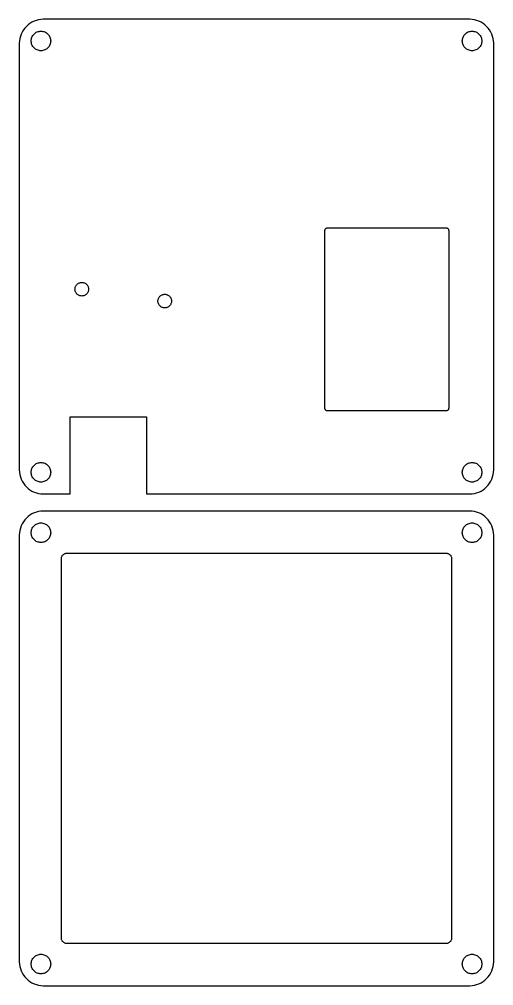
# Model space of a CAD drawing. Header units: metres. Extents: x 0 to 412, y -313 to 17.
# Drawn here: x 83 to 163.1, y -146.6 to 16.6 of the extents above; entities that cross this region are included whole.
import ezdxf

# ---------------------------------------------------------------- set-up
doc = ezdxf.new("R2010")
doc.units = ezdxf.units.M

msp = doc.modelspace()

# ---------------------------------------------------------------- linework, layer by layer
for p, q in [((85.8243, 16.3757), (85.4501, 16.2418)), ((86.2099, 16.4722), (85.8243, 16.3757)), ((86.603, 16.5306), (86.2099, 16.4722)), ((86.9988, 16.55), (86.603, 16.5306)), ((159.001, 16.55), (86.9988, 16.55)), ((159.397, 16.5306), (159.001, 16.55)), ((159.79, 16.4722), (159.397, 16.5306)), ((160.176, 16.3757), (159.79, 16.4722)), ((160.55, 16.2418), (160.176, 16.3757)), ((83.6325, 14.7501), (83.4282, 14.4092)), ((83.8693, 15.0693), (83.6325, 14.7501)), ((84.1362, 15.3638), (83.8693, 15.0693)), ((84.4307, 15.6307), (84.1362, 15.3638)), ((84.7499, 15.8675), (84.4307, 15.6307)), ((85.0908, 16.0718), (84.7499, 15.8675)), ((85.4501, 16.2418), (85.0908, 16.0718)), ((160.909, 16.0718), (160.55, 16.2418)), ((161.25, 15.8675), (160.909, 16.0718)), ((161.569, 15.6307), (161.25, 15.8675)), ((161.864, 15.3638), (161.569, 15.6307)), ((162.131, 15.0693), (161.864, 15.3638)), ((162.368, 14.7501), (162.131, 15.0693)), ((162.572, 14.4092), (162.368, 14.7501)), ((83.0278, 13.2901), (82.9694, 12.897)), ((83.1243, 13.6757), (83.0278, 13.2901)), ((83.2582, 14.0499), (83.1243, 13.6757)), ((83.4282, 14.4092), (83.2582, 14.0499)), ((84.9501, 12.9), (84.958, 13.0618)), ((84.958, 13.0618), (84.9818, 13.2218)), ((84.9818, 13.2218), (85.0211, 13.379)), ((85.0211, 13.379), (85.0757, 13.5314)), ((85.0757, 13.5314), (85.1448, 13.6777)), ((85.1448, 13.6777), (85.2282, 13.8167)), ((85.2282, 13.8167), (85.3246, 13.9467)), ((85.3246, 13.9467), (85.4333, 14.0667)), ((85.4333, 14.0667), (85.5533, 14.1754)), ((85.5533, 14.1754), (85.6833, 14.2718)), ((85.6833, 14.2718), (85.8223, 14.3552)), ((85.8223, 14.3552), (85.9686, 14.4243)), ((85.9686, 14.4243), (86.121, 14.4789)), ((86.121, 14.4789), (86.2782, 14.5182)), ((86.2782, 14.5182), (86.4382, 14.542)), ((86.4382, 14.542), (86.6, 14.5499)), ((86.6, 14.5499), (86.7618, 14.542)), ((86.7618, 14.542), (86.9218, 14.5182)), ((86.9218, 14.5182), (87.079, 14.4789)), ((87.079, 14.4789), (87.2314, 14.4243)), ((87.2314, 14.4243), (87.3777, 14.3552)), ((87.3777, 14.3552), (87.5167, 14.2718)), ((87.5167, 14.2718), (87.6467, 14.1754)), ((87.6467, 14.1754), (87.7668, 14.0666)), ((87.7668, 14.0666), (87.8754, 13.9467)), ((87.8754, 13.9467), (87.9718, 13.8167)), ((87.9718, 13.8167), (88.0552, 13.6777)), ((88.0552, 13.6777), (88.1244, 13.5314)), ((88.1244, 13.5314), (88.1789, 13.379)), ((88.1789, 13.379), (88.2183, 13.2218)), ((88.2183, 13.2218), (88.242, 13.0618)), ((88.242, 13.0618), (88.2499, 12.9)), ((157.75, 12.9), (157.758, 13.0618)), ((157.758, 13.0618), (157.782, 13.2218)), ((157.782, 13.2218), (157.821, 13.379)), ((157.821, 13.379), (157.876, 13.5314)), ((157.876, 13.5314), (157.945, 13.6777)), ((157.945, 13.6777), (158.028, 13.8167)), ((158.028, 13.8167), (158.125, 13.9467)), ((158.125, 13.9467), (158.233, 14.0666)), ((158.233, 14.0666), (158.353, 14.1754)), ((158.353, 14.1754), (158.483, 14.2718)), ((158.483, 14.2718), (158.622, 14.3552)), ((158.622, 14.3552), (158.769, 14.4243)), ((158.769, 14.4243), (158.921, 14.4789)), ((158.921, 14.4789), (159.078, 14.5182)), ((159.078, 14.5182), (159.238, 14.542)), ((159.238, 14.542), (159.4, 14.5499)), ((159.4, 14.5499), (159.562, 14.542)), ((159.562, 14.542), (159.722, 14.5182)), ((159.722, 14.5182), (159.879, 14.4789)), ((159.879, 14.4789), (160.031, 14.4243)), ((160.031, 14.4243), (160.178, 14.3552)), ((160.178, 14.3552), (160.317, 14.2718)), ((160.317, 14.2718), (160.447, 14.1754)), ((160.447, 14.1754), (160.567, 14.0667)), ((160.567, 14.0667), (160.675, 13.9467)), ((160.675, 13.9467), (160.772, 13.8167)), ((160.772, 13.8167), (160.855, 13.6777)), ((160.855, 13.6777), (160.924, 13.5314)), ((160.924, 13.5314), (160.979, 13.379)), ((160.979, 13.379), (161.018, 13.2218)), ((161.018, 13.2218), (161.042, 13.0618)), ((161.042, 13.0618), (161.05, 12.9)), ((162.742, 14.0499), (162.572, 14.4092)), ((162.876, 13.6757), (162.742, 14.0499)), ((162.972, 13.2901), (162.876, 13.6757)), ((163.031, 12.897), (162.972, 13.2901)), ((82.9694, 12.897), (82.95, 12.5012)), ((82.95, 12.5012), (82.95, -59.5012)), ((84.958, 12.7382), (84.9501, 12.9)), ((84.9818, 12.5782), (84.958, 12.7382)), ((85.0211, 12.421), (84.9818, 12.5782)), ((85.0757, 12.2686), (85.0211, 12.421)), ((85.1448, 12.1223), (85.0757, 12.2686)), ((85.2282, 11.9833), (85.1448, 12.1223)), ((85.3246, 11.8533), (85.2282, 11.9833)), ((85.4334, 11.7332), (85.3246, 11.8533)), ((85.5533, 11.6246), (85.4334, 11.7332)), ((85.6833, 11.5282), (85.5533, 11.6246)), ((85.8223, 11.4448), (85.6833, 11.5282)), ((85.9686, 11.3756), (85.8223, 11.4448)), ((87.3777, 11.4448), (87.2314, 11.3756)), ((87.5167, 11.5282), (87.3777, 11.4448)), ((87.6467, 11.6245), (87.5167, 11.5282)), ((87.7667, 11.7333), (87.6467, 11.6245)), ((87.8755, 11.8533), (87.7667, 11.7333)), ((87.9718, 11.9833), (87.8755, 11.8533)), ((88.0552, 12.1223), (87.9718, 11.9833)), ((88.1244, 12.2686), (88.0552, 12.1223)), ((88.1789, 12.421), (88.1244, 12.2686)), ((88.2183, 12.5782), (88.1789, 12.421)), ((88.242, 12.7382), (88.2183, 12.5782)), ((88.2499, 12.9), (88.242, 12.7382)), ((157.758, 12.7382), (157.75, 12.9)), ((157.782, 12.5782), (157.758, 12.7382)), ((157.821, 12.421), (157.782, 12.5782)), ((157.876, 12.2686), (157.821, 12.421)), ((157.945, 12.1223), (157.876, 12.2686)), ((158.028, 11.9833), (157.945, 12.1223)), ((158.125, 11.8533), (158.028, 11.9833)), ((158.233, 11.7333), (158.125, 11.8533)), ((158.353, 11.6245), (158.233, 11.7333)), ((158.483, 11.5282), (158.353, 11.6245)), ((158.622, 11.4448), (158.483, 11.5282)), ((158.769, 11.3756), (158.622, 11.4448)), ((160.178, 11.4448), (160.031, 11.3756)), ((160.317, 11.5282), (160.178, 11.4448)), ((160.447, 11.6246), (160.317, 11.5282)), ((160.567, 11.7332), (160.447, 11.6246)), ((160.675, 11.8533), (160.567, 11.7332)), ((160.772, 11.9833), (160.675, 11.8533)), ((160.855, 12.1223), (160.772, 11.9833)), ((160.924, 12.2686), (160.855, 12.1223)), ((160.979, 12.421), (160.924, 12.2686)), ((161.018, 12.5782), (160.979, 12.421)), ((161.042, 12.7382), (161.018, 12.5782)), ((161.05, 12.9), (161.042, 12.7382)), ((163.05, 12.5012), (163.031, 12.897)), ((163.05, -59.5012), (163.05, 12.5012)), ((86.121, 11.3211), (85.9686, 11.3756)), ((86.2782, 11.2817), (86.121, 11.3211)), ((86.4382, 11.258), (86.2782, 11.2817)), ((86.6, 11.2501), (86.4382, 11.258)), ((86.7618, 11.258), (86.6, 11.2501)), ((86.9218, 11.2817), (86.7618, 11.258)), ((87.079, 11.3211), (86.9218, 11.2817)), ((87.2314, 11.3756), (87.079, 11.3211)), ((158.921, 11.3211), (158.769, 11.3756)), ((159.078, 11.2817), (158.921, 11.3211)), ((159.238, 11.258), (159.078, 11.2817)), ((159.4, 11.2501), (159.238, 11.258)), ((159.562, 11.258), (159.4, 11.2501)), ((159.722, 11.2817), (159.562, 11.258)), ((159.879, 11.3211), (159.722, 11.2817)), ((160.031, 11.3756), (159.879, 11.3211)), ((134.55, -19.1012), (134.552, -19.0558)), ((134.55, -49.0988), (134.55, -19.1012)), ((134.552, -19.0558), (134.559, -19.0123)), ((134.559, -19.0123), (134.569, -18.9693)), ((134.569, -18.9693), (134.584, -18.9278)), ((134.584, -18.9278), (134.603, -18.888)), ((134.603, -18.888), (134.626, -18.85)), ((134.626, -18.85), (134.652, -18.8145)), ((134.652, -18.8145), (134.682, -18.7818)), ((134.682, -18.7818), (134.715, -18.7522)), ((134.715, -18.7522), (134.75, -18.7259)), ((134.75, -18.7259), (134.788, -18.7031)), ((134.788, -18.7031), (134.828, -18.6843)), ((134.828, -18.6843), (134.869, -18.6694)), ((134.869, -18.6694), (134.912, -18.6587)), ((134.912, -18.6587), (134.956, -18.6522)), ((134.956, -18.6522), (135.001, -18.65)), ((135.001, -18.65), (154.999, -18.65)), ((154.999, -18.65), (155.044, -18.6522)), ((155.044, -18.6522), (155.088, -18.6587)), ((155.088, -18.6587), (155.131, -18.6694)), ((155.131, -18.6694), (155.172, -18.6843)), ((155.172, -18.6843), (155.212, -18.7031)), ((155.212, -18.7031), (155.25, -18.7259)), ((155.25, -18.7259), (155.285, -18.7522)), ((155.285, -18.7522), (155.318, -18.7818)), ((155.318, -18.7818), (155.348, -18.8145)), ((155.348, -18.8145), (155.374, -18.85)), ((155.374, -18.85), (155.397, -18.888)), ((155.397, -18.888), (155.416, -18.9278)), ((155.416, -18.9278), (155.431, -18.9693)), ((155.431, -18.9693), (155.441, -19.0123)), ((155.441, -19.0123), (155.448, -19.0558)), ((155.448, -19.0558), (155.45, -19.1012)), ((155.45, -19.1012), (155.45, -49.0988)), ((92.3501, -29), (92.3556, -28.8872)), ((92.3556, -29.1128), (92.3501, -29)), ((92.3556, -28.8872), (92.3721, -28.7758)), ((92.3721, -29.2242), (92.3556, -29.1128)), ((92.3721, -28.7758), (92.3996, -28.6661)), ((92.3996, -29.3339), (92.3721, -29.2242)), ((92.3996, -28.6661), (92.4376, -28.5599)), ((92.4376, -29.44), (92.3996, -29.3339)), ((92.4376, -28.5599), (92.4858, -28.4579)), ((92.4858, -28.4579), (92.5438, -28.3612)), ((92.5438, -28.3612), (92.6111, -28.2704)), ((92.6111, -28.2704), (92.6869, -28.1869)), ((92.6869, -28.1869), (92.7704, -28.1111)), ((92.7704, -28.1111), (92.8612, -28.0438)), ((92.8612, -28.0438), (92.9579, -27.9858)), ((92.9579, -27.9858), (93.0599, -27.9376)), ((93.0599, -27.9376), (93.1661, -27.8996)), ((93.1661, -27.8996), (93.2758, -27.8721)), ((93.2758, -27.8721), (93.3872, -27.8556)), ((93.3872, -27.8556), (93.5, -27.8501)), ((93.5, -27.8501), (93.6128, -27.8556)), ((93.6128, -27.8556), (93.7242, -27.8721)), ((93.7242, -27.8721), (93.8339, -27.8996)), ((93.8339, -27.8996), (93.94, -27.9376)), ((93.94, -27.9376), (94.0421, -27.9858)), ((94.0421, -27.9858), (94.1388, -28.0438)), ((94.1388, -28.0438), (94.2296, -28.1111)), ((94.2296, -28.1111), (94.3131, -28.1869)), ((94.3131, -28.1869), (94.3889, -28.2704)), ((94.3889, -28.2704), (94.4562, -28.3612)), ((94.4562, -28.3612), (94.5141, -28.4579)), ((94.5141, -28.4579), (94.5624, -28.5599)), ((94.5624, -28.5599), (94.6004, -28.6661)), ((94.6004, -29.3339), (94.5624, -29.44)), ((94.6004, -28.6661), (94.6279, -28.7758)), ((94.6279, -29.2242), (94.6004, -29.3339)), ((94.6279, -28.7758), (94.6444, -28.8872)), ((94.6444, -29.1128), (94.6279, -29.2242)), ((94.6444, -28.8872), (94.6499, -29)), ((94.6499, -29), (94.6444, -29.1128)), ((92.4858, -29.5421), (92.4376, -29.44)), ((92.5438, -29.6388), (92.4858, -29.5421)), ((92.6111, -29.7296), (92.5438, -29.6388)), ((92.6869, -29.8131), (92.6111, -29.7296)), ((92.7704, -29.8889), (92.6869, -29.8131)), ((92.8612, -29.9562), (92.7704, -29.8889)), ((92.9579, -30.0141), (92.8612, -29.9562)), ((93.0599, -30.0624), (92.9579, -30.0141)), ((93.1661, -30.1004), (93.0599, -30.0624)), ((93.2758, -30.1279), (93.1661, -30.1004)), ((93.3872, -30.1444), (93.2758, -30.1279)), ((93.5, -30.1499), (93.3872, -30.1444)), ((93.6128, -30.1444), (93.5, -30.1499)), ((93.7242, -30.1279), (93.6128, -30.1444)), ((93.8339, -30.1004), (93.7242, -30.1279)), ((93.94, -30.0624), (93.8339, -30.1004)), ((94.0421, -30.0141), (93.94, -30.0624)), ((94.1388, -29.9562), (94.0421, -30.0141)), ((94.2296, -29.8889), (94.1388, -29.9562)), ((94.3131, -29.8131), (94.2296, -29.8889)), ((94.3889, -29.7296), (94.3131, -29.8131)), ((94.4562, -29.6388), (94.3889, -29.7296)), ((94.5141, -29.5421), (94.4562, -29.6388)), ((94.5624, -29.44), (94.5141, -29.5421)), ((106.35, -31), (106.356, -30.8872)), ((106.356, -30.8872), (106.372, -30.7758)), ((106.372, -30.7758), (106.4, -30.6661)), ((106.4, -30.6661), (106.438, -30.5599)), ((106.438, -30.5599), (106.486, -30.4579)), ((106.486, -30.4579), (106.544, -30.3612)), ((106.544, -30.3612), (106.611, -30.2704)), ((106.611, -30.2704), (106.687, -30.1869)), ((106.687, -30.1869), (106.77, -30.1111)), ((106.77, -30.1111), (106.861, -30.0438)), ((106.861, -30.0438), (106.958, -29.9858)), ((106.958, -29.9858), (107.06, -29.9376)), ((107.06, -29.9376), (107.166, -29.8996)), ((107.166, -29.8996), (107.276, -29.8721)), ((107.276, -29.8721), (107.387, -29.8556)), ((107.387, -29.8556), (107.5, -29.8501)), ((107.5, -29.8501), (107.613, -29.8556)), ((107.613, -29.8556), (107.724, -29.8721)), ((107.724, -29.8721), (107.834, -29.8996)), ((107.834, -29.8996), (107.94, -29.9376)), ((107.94, -29.9376), (108.042, -29.9858)), ((108.042, -29.9858), (108.139, -30.0438)), ((108.139, -30.0438), (108.23, -30.1111)), ((108.23, -30.1111), (108.313, -30.1869)), ((108.313, -30.1869), (108.389, -30.2704)), ((108.389, -30.2704), (108.456, -30.3612)), ((108.456, -30.3612), (108.514, -30.4579)), ((108.514, -30.4579), (108.562, -30.5599)), ((108.562, -30.5599), (108.6, -30.6661)), ((108.6, -30.6661), (108.628, -30.7758)), ((108.628, -30.7758), (108.644, -30.8872)), ((108.644, -30.8872), (108.65, -31)), ((106.356, -31.1128), (106.35, -31)), ((106.372, -31.2242), (106.356, -31.1128)), ((106.4, -31.3339), (106.372, -31.2242)), ((106.438, -31.44), (106.4, -31.3339)), ((106.486, -31.5421), (106.438, -31.44)), ((106.544, -31.6388), (106.486, -31.5421)), ((106.611, -31.7296), (106.544, -31.6388)), ((106.687, -31.8131), (106.611, -31.7296)), ((106.77, -31.8889), (106.687, -31.8131)), ((106.861, -31.9562), (106.77, -31.8889)), ((106.958, -32.0141), (106.861, -31.9562)), ((107.06, -32.0624), (106.958, -32.0141)), ((107.166, -32.1004), (107.06, -32.0624)), ((107.276, -32.1279), (107.166, -32.1004)), ((107.387, -32.1444), (107.276, -32.1279)), ((107.5, -32.1499), (107.387, -32.1444)), ((107.613, -32.1444), (107.5, -32.1499)), ((107.724, -32.1279), (107.613, -32.1444)), ((107.834, -32.1004), (107.724, -32.1279)), ((107.94, -32.0624), (107.834, -32.1004)), ((108.042, -32.0141), (107.94, -32.0624)), ((108.139, -31.9562), (108.042, -32.0141)), ((108.23, -31.8889), (108.139, -31.9562)), ((108.313, -31.8131), (108.23, -31.8889)), ((108.389, -31.7296), (108.313, -31.8131)), ((108.456, -31.6388), (108.389, -31.7296)), ((108.514, -31.5421), (108.456, -31.6388)), ((108.562, -31.44), (108.514, -31.5421)), ((108.6, -31.3339), (108.562, -31.44)), ((108.628, -31.2242), (108.6, -31.3339)), ((108.644, -31.1128), (108.628, -31.2242)), ((108.65, -31), (108.644, -31.1128)), ((91.55, -50.55), (104.45, -50.55)), ((91.55, -63.55), (91.55, -50.55)), ((104.45, -50.55), (104.45, -63.55)), ((134.552, -49.1442), (134.55, -49.0988)), ((134.559, -49.1877), (134.552, -49.1442)), ((134.569, -49.2307), (134.559, -49.1877)), ((134.584, -49.2722), (134.569, -49.2307)), ((134.603, -49.312), (134.584, -49.2722)), ((134.626, -49.35), (134.603, -49.312)), ((134.652, -49.3855), (134.626, -49.35)), ((134.682, -49.4181), (134.652, -49.3855)), ((134.715, -49.4478), (134.682, -49.4181)), ((134.75, -49.4741), (134.715, -49.4478)), ((134.788, -49.4969), (134.75, -49.4741)), ((134.828, -49.5157), (134.788, -49.4969)), ((134.869, -49.5305), (134.828, -49.5157)), ((134.912, -49.5413), (134.869, -49.5305)), ((134.956, -49.5478), (134.912, -49.5413)), ((135.001, -49.55), (134.956, -49.5478)), ((154.999, -49.55), (135.001, -49.55)), ((155.044, -49.5478), (154.999, -49.55)), ((155.088, -49.5413), (155.044, -49.5478)), ((155.131, -49.5305), (155.088, -49.5413)), ((155.172, -49.5157), (155.131, -49.5305)), ((155.212, -49.4969), (155.172, -49.5157)), ((155.25, -49.4741), (155.212, -49.4969)), ((155.285, -49.4478), (155.25, -49.4741)), ((155.318, -49.4181), (155.285, -49.4478)), ((155.348, -49.3855), (155.318, -49.4181)), ((155.374, -49.35), (155.348, -49.3855)), ((155.397, -49.312), (155.374, -49.35)), ((155.416, -49.2722), (155.397, -49.312)), ((155.431, -49.2307), (155.416, -49.2722)), ((155.441, -49.1877), (155.431, -49.2307)), ((155.448, -49.1442), (155.441, -49.1877)), ((155.45, -49.0988), (155.448, -49.1442)), ((85.4334, -58.7332), (85.5533, -58.6246)), ((85.5533, -58.6246), (85.6833, -58.5282)), ((85.6833, -58.5282), (85.8223, -58.4448)), ((85.8223, -58.4448), (85.9686, -58.3756)), ((85.9686, -58.3756), (86.121, -58.3211)), ((86.121, -58.3211), (86.2782, -58.2817)), ((86.2782, -58.2817), (86.4382, -58.258)), ((86.4382, -58.258), (86.6, -58.2501)), ((86.6, -58.2501), (86.7618, -58.258)), ((86.7618, -58.258), (86.9218, -58.2817)), ((86.9218, -58.2817), (87.079, -58.3211)), ((87.079, -58.3211), (87.2314, -58.3756)), ((87.2314, -58.3756), (87.3777, -58.4448)), ((87.3777, -58.4448), (87.5167, -58.5282)), ((87.5167, -58.5282), (87.6467, -58.6245)), ((87.6467, -58.6245), (87.7667, -58.7333)), ((158.233, -58.7333), (158.353, -58.6245)), ((158.353, -58.6245), (158.483, -58.5282)), ((158.483, -58.5282), (158.622, -58.4448)), ((158.622, -58.4448), (158.769, -58.3756)), ((158.769, -58.3756), (158.921, -58.3211)), ((158.921, -58.3211), (159.078, -58.2817)), ((159.078, -58.2817), (159.238, -58.258)), ((159.238, -58.258), (159.4, -58.2501)), ((159.4, -58.2501), (159.562, -58.258)), ((159.562, -58.258), (159.722, -58.2817)), ((159.722, -58.2817), (159.879, -58.3211)), ((159.879, -58.3211), (160.031, -58.3756)), ((160.031, -58.3756), (160.178, -58.4448)), ((160.178, -58.4448), (160.317, -58.5282)), ((160.317, -58.5282), (160.447, -58.6246)), ((160.447, -58.6246), (160.567, -58.7332)), ((82.95, -59.5012), (82.9694, -59.897)), ((82.9694, -59.897), (83.0278, -60.2901)), ((83.0278, -60.2901), (83.1243, -60.6757)), ((84.9501, -59.9), (84.958, -59.7382)), ((84.958, -60.0618), (84.9501, -59.9)), ((84.958, -59.7382), (84.9818, -59.5782)), ((84.9818, -60.2218), (84.958, -60.0618)), ((84.9818, -59.5782), (85.0211, -59.421)), ((85.0211, -60.379), (84.9818, -60.2218)), ((85.0211, -59.421), (85.0757, -59.2686)), ((85.0757, -59.2686), (85.1448, -59.1223)), ((85.1448, -59.1223), (85.2282, -58.9833)), ((85.2282, -58.9833), (85.3246, -58.8533)), ((85.3246, -58.8533), (85.4334, -58.7332)), ((87.7667, -58.7333), (87.8755, -58.8533)), ((87.8755, -58.8533), (87.9718, -58.9833)), ((87.9718, -58.9833), (88.0552, -59.1223)), ((88.0552, -59.1223), (88.1244, -59.2686)), ((88.1244, -59.2686), (88.1789, -59.421)), ((88.1789, -59.421), (88.2183, -59.5782)), ((88.2183, -60.2218), (88.1789, -60.379)), ((88.2183, -59.5782), (88.242, -59.7382)), ((88.242, -60.0618), (88.2183, -60.2218)), ((88.242, -59.7382), (88.2499, -59.9)), ((88.2499, -59.9), (88.242, -60.0618)), ((157.75, -59.9), (157.758, -59.7382)), ((157.758, -60.0618), (157.75, -59.9)), ((157.758, -59.7382), (157.782, -59.5782)), ((157.782, -60.2218), (157.758, -60.0618)), ((157.782, -59.5782), (157.821, -59.421)), ((157.821, -60.379), (157.782, -60.2218)), ((157.821, -59.421), (157.876, -59.2686)), ((157.876, -59.2686), (157.945, -59.1223)), ((157.945, -59.1223), (158.028, -58.9833)), ((158.028, -58.9833), (158.125, -58.8533)), ((158.125, -58.8533), (158.233, -58.7333)), ((160.567, -58.7332), (160.675, -58.8533)), ((160.675, -58.8533), (160.772, -58.9833)), ((160.772, -58.9833), (160.855, -59.1223)), ((160.855, -59.1223), (160.924, -59.2686)), ((160.924, -59.2686), (160.979, -59.421)), ((160.979, -59.421), (161.018, -59.5782)), ((161.018, -60.2218), (160.979, -60.379)), ((161.018, -59.5782), (161.042, -59.7382)), ((161.042, -60.0618), (161.018, -60.2218)), ((161.042, -59.7382), (161.05, -59.9)), ((161.05, -59.9), (161.042, -60.0618)), ((162.876, -60.6757), (162.972, -60.2901)), ((162.972, -60.2901), (163.031, -59.897)), ((163.031, -59.897), (163.05, -59.5012)), ((83.1243, -60.6757), (83.2582, -61.0499)), ((83.2582, -61.0499), (83.4282, -61.4092)), ((83.4282, -61.4092), (83.6325, -61.7501)), ((83.6325, -61.7501), (83.8693, -62.0693)), ((85.0757, -60.5314), (85.0211, -60.379)), ((85.1448, -60.6777), (85.0757, -60.5314)), ((85.2282, -60.8167), (85.1448, -60.6777)), ((85.3246, -60.9467), (85.2282, -60.8167)), ((85.4333, -61.0667), (85.3246, -60.9467)), ((85.5533, -61.1754), (85.4333, -61.0667)), ((85.6833, -61.2718), (85.5533, -61.1754)), ((85.8223, -61.3552), (85.6833, -61.2718)), ((85.9686, -61.4243), (85.8223, -61.3552)), ((86.121, -61.4789), (85.9686, -61.4243)), ((86.2782, -61.5182), (86.121, -61.4789)), ((86.4382, -61.542), (86.2782, -61.5182)), ((86.6, -61.5499), (86.4382, -61.542)), ((86.7618, -61.542), (86.6, -61.5499)), ((86.9218, -61.5182), (86.7618, -61.542)), ((87.079, -61.4789), (86.9218, -61.5182)), ((87.2314, -61.4243), (87.079, -61.4789)), ((87.3777, -61.3552), (87.2314, -61.4243)), ((87.5167, -61.2718), (87.3777, -61.3552)), ((87.6467, -61.1754), (87.5167, -61.2718)), ((87.7668, -61.0666), (87.6467, -61.1754)), ((87.8754, -60.9467), (87.7668, -61.0666)), ((87.9718, -60.8167), (87.8754, -60.9467)), ((88.0552, -60.6777), (87.9718, -60.8167)), ((88.1244, -60.5314), (88.0552, -60.6777)), ((88.1789, -60.379), (88.1244, -60.5314)), ((157.876, -60.5314), (157.821, -60.379)), ((157.945, -60.6777), (157.876, -60.5314)), ((158.028, -60.8167), (157.945, -60.6777)), ((158.125, -60.9467), (158.028, -60.8167)), ((158.233, -61.0666), (158.125, -60.9467)), ((158.353, -61.1754), (158.233, -61.0666)), ((158.483, -61.2718), (158.353, -61.1754)), ((158.622, -61.3552), (158.483, -61.2718)), ((158.769, -61.4243), (158.622, -61.3552)), ((158.921, -61.4789), (158.769, -61.4243)), ((159.078, -61.5182), (158.921, -61.4789)), ((159.238, -61.542), (159.078, -61.5182)), ((159.4, -61.5499), (159.238, -61.542)), ((159.562, -61.542), (159.4, -61.5499)), ((159.722, -61.5182), (159.562, -61.542)), ((159.879, -61.4789), (159.722, -61.5182)), ((160.031, -61.4243), (159.879, -61.4789)), ((160.178, -61.3552), (160.031, -61.4243)), ((160.317, -61.2718), (160.178, -61.3552)), ((160.447, -61.1754), (160.317, -61.2718)), ((160.567, -61.0667), (160.447, -61.1754)), ((160.675, -60.9467), (160.567, -61.0667)), ((160.772, -60.8167), (160.675, -60.9467)), ((160.855, -60.6777), (160.772, -60.8167)), ((160.924, -60.5314), (160.855, -60.6777)), ((160.979, -60.379), (160.924, -60.5314)), ((162.131, -62.0693), (162.368, -61.7501)), ((162.368, -61.7501), (162.572, -61.4092)), ((162.572, -61.4092), (162.742, -61.0499)), ((162.742, -61.0499), (162.876, -60.6757)), ((83.8693, -62.0693), (84.1362, -62.3638)), ((84.1362, -62.3638), (84.4307, -62.6307)), ((84.4307, -62.6307), (84.7499, -62.8675)), ((84.7499, -62.8675), (85.0908, -63.0718)), ((85.0908, -63.0718), (85.4501, -63.2418)), ((85.4501, -63.2418), (85.8243, -63.3757)), ((85.8243, -63.3757), (86.2099, -63.4722)), ((86.2099, -63.4722), (86.603, -63.5306)), ((86.603, -63.5306), (86.9988, -63.55)), ((86.9988, -63.55), (91.55, -63.55)), ((104.45, -63.55), (159.001, -63.55)), ((159.001, -63.55), (159.397, -63.5306)), ((159.397, -63.5306), (159.79, -63.4722)), ((159.79, -63.4722), (160.176, -63.3757)), ((160.176, -63.3757), (160.55, -63.2418)), ((160.55, -63.2418), (160.909, -63.0718)), ((160.909, -63.0718), (161.25, -62.8675)), ((161.25, -62.8675), (161.569, -62.6307)), ((161.569, -62.6307), (161.864, -62.3638)), ((161.864, -62.3638), (162.131, -62.0693)), ((85.4501, -66.7582), (85.0908, -66.9282)), ((85.8243, -66.6243), (85.4501, -66.7582)), ((86.2099, -66.5278), (85.8243, -66.6243)), ((86.603, -66.4694), (86.2099, -66.5278)), ((86.9988, -66.45), (86.603, -66.4694)), ((159.001, -66.45), (86.9988, -66.45)), ((159.397, -66.4694), (159.001, -66.45)), ((159.79, -66.5278), (159.397, -66.4694)), ((160.176, -66.6243), (159.79, -66.5278)), ((160.55, -66.7582), (160.176, -66.6243)), ((160.909, -66.9282), (160.55, -66.7582)), ((83.6325, -68.2499), (83.4282, -68.5908)), ((83.8693, -67.9307), (83.6325, -68.2499)), ((84.1362, -67.6362), (83.8693, -67.9307)), ((84.4307, -67.3693), (84.1362, -67.6362)), ((84.7499, -67.1325), (84.4307, -67.3693)), ((85.0908, -66.9282), (84.7499, -67.1325)), ((86.121, -68.5211), (86.2782, -68.4818)), ((86.2782, -68.4818), (86.4382, -68.458)), ((86.4382, -68.458), (86.6, -68.4501)), ((86.6, -68.4501), (86.7618, -68.458)), ((86.7618, -68.458), (86.9218, -68.4818)), ((86.9218, -68.4818), (87.079, -68.5211)), ((158.921, -68.5211), (159.078, -68.4818)), ((159.078, -68.4818), (159.238, -68.458)), ((159.238, -68.458), (159.4, -68.4501)), ((159.4, -68.4501), (159.562, -68.458)), ((159.562, -68.458), (159.722, -68.4818)), ((159.722, -68.4818), (159.879, -68.5211)), ((161.25, -67.1325), (160.909, -66.9282)), ((161.569, -67.3693), (161.25, -67.1325)), ((161.864, -67.6362), (161.569, -67.3693)), ((162.131, -67.9307), (161.864, -67.6362)), ((162.368, -68.2499), (162.131, -67.9307)), ((162.572, -68.5908), (162.368, -68.2499)), ((82.9694, -70.103), (82.95, -70.4988)), ((83.0278, -69.7099), (82.9694, -70.103)), ((83.1243, -69.3243), (83.0278, -69.7099)), ((83.2582, -68.9501), (83.1243, -69.3243)), ((83.4282, -68.5908), (83.2582, -68.9501)), ((84.9501, -70.1), (84.958, -69.9382)), ((84.958, -70.2618), (84.9501, -70.1)), ((84.958, -69.9382), (84.9818, -69.7782)), ((84.9818, -69.7782), (85.0211, -69.621)), ((85.0211, -69.621), (85.0757, -69.4686)), ((85.0757, -69.4686), (85.1448, -69.3223)), ((85.1448, -69.3223), (85.2282, -69.1833)), ((85.2282, -69.1833), (85.3246, -69.0533)), ((85.3246, -69.0533), (85.4333, -68.9333)), ((85.4333, -68.9333), (85.5533, -68.8246)), ((85.5533, -68.8246), (85.6833, -68.7282)), ((85.6833, -68.7282), (85.8223, -68.6448)), ((85.8223, -68.6448), (85.9686, -68.5757)), ((85.9686, -68.5757), (86.121, -68.5211)), ((87.079, -68.5211), (87.2314, -68.5757)), ((87.2314, -68.5757), (87.3777, -68.6448)), ((87.3777, -68.6448), (87.5167, -68.7282)), ((87.5167, -68.7282), (87.6467, -68.8246)), ((87.6467, -68.8246), (87.7668, -68.9334)), ((87.7668, -68.9334), (87.8754, -69.0533)), ((87.8754, -69.0533), (87.9718, -69.1833)), ((87.9718, -69.1833), (88.0552, -69.3223)), ((88.0552, -69.3223), (88.1244, -69.4686)), ((88.1244, -69.4686), (88.1789, -69.621)), ((88.1789, -69.621), (88.2183, -69.7782)), ((88.2183, -69.7782), (88.242, -69.9382)), ((88.242, -69.9382), (88.2499, -70.1)), ((88.2499, -70.1), (88.242, -70.2618)), ((157.75, -70.1), (157.758, -69.9382)), ((157.758, -70.2618), (157.75, -70.1)), ((157.758, -69.9382), (157.782, -69.7782)), ((157.782, -69.7782), (157.821, -69.621)), ((157.821, -69.621), (157.876, -69.4686)), ((157.876, -69.4686), (157.945, -69.3223)), ((157.945, -69.3223), (158.028, -69.1833)), ((158.028, -69.1833), (158.125, -69.0533)), ((158.125, -69.0533), (158.233, -68.9334)), ((158.233, -68.9334), (158.353, -68.8246)), ((158.353, -68.8246), (158.483, -68.7282)), ((158.483, -68.7282), (158.622, -68.6448)), ((158.622, -68.6448), (158.769, -68.5757)), ((158.769, -68.5757), (158.921, -68.5211)), ((159.879, -68.5211), (160.031, -68.5757)), ((160.031, -68.5757), (160.178, -68.6448)), ((160.178, -68.6448), (160.317, -68.7282)), ((160.317, -68.7282), (160.447, -68.8246)), ((160.447, -68.8246), (160.567, -68.9333)), ((160.567, -68.9333), (160.675, -69.0533)), ((160.675, -69.0533), (160.772, -69.1833)), ((160.772, -69.1833), (160.855, -69.3223)), ((160.855, -69.3223), (160.924, -69.4686)), ((160.924, -69.4686), (160.979, -69.621)), ((160.979, -69.621), (161.018, -69.7782)), ((161.018, -69.7782), (161.042, -69.9382)), ((161.042, -69.9382), (161.05, -70.1)), ((161.05, -70.1), (161.042, -70.2618)), ((162.742, -68.9501), (162.572, -68.5908)), ((162.876, -69.3243), (162.742, -68.9501)), ((162.972, -69.7099), (162.876, -69.3243)), ((163.031, -70.103), (162.972, -69.7099)), ((163.05, -70.4988), (163.031, -70.103)), ((82.95, -70.4988), (82.95, -142.501)), ((84.9818, -70.4218), (84.958, -70.2618)), ((85.0211, -70.579), (84.9818, -70.4218)), ((85.0757, -70.7314), (85.0211, -70.579)), ((85.1448, -70.8777), (85.0757, -70.7314)), ((85.2282, -71.0167), (85.1448, -70.8777)), ((85.3246, -71.1467), (85.2282, -71.0167)), ((85.4334, -71.2668), (85.3246, -71.1467)), ((85.5533, -71.3754), (85.4334, -71.2668)), ((85.6833, -71.4718), (85.5533, -71.3754)), ((85.8223, -71.5552), (85.6833, -71.4718)), ((85.9686, -71.6244), (85.8223, -71.5552)), ((86.121, -71.6789), (85.9686, -71.6244)), ((86.2782, -71.7183), (86.121, -71.6789)), ((86.4382, -71.742), (86.2782, -71.7183)), ((86.6, -71.7499), (86.4382, -71.742)), ((86.7618, -71.742), (86.6, -71.7499)), ((86.9218, -71.7183), (86.7618, -71.742)), ((87.079, -71.6789), (86.9218, -71.7183)), ((87.2314, -71.6244), (87.079, -71.6789)), ((87.3777, -71.5552), (87.2314, -71.6244)), ((87.5167, -71.4718), (87.3777, -71.5552)), ((87.6467, -71.3755), (87.5167, -71.4718)), ((87.7667, -71.2667), (87.6467, -71.3755)), ((87.8755, -71.1467), (87.7667, -71.2667)), ((87.9718, -71.0167), (87.8755, -71.1467)), ((88.0552, -70.8777), (87.9718, -71.0167)), ((88.1244, -70.7314), (88.0552, -70.8777)), ((88.1789, -70.579), (88.1244, -70.7314)), ((88.2183, -70.4218), (88.1789, -70.579)), ((88.242, -70.2618), (88.2183, -70.4218)), ((157.782, -70.4218), (157.758, -70.2618)), ((157.821, -70.579), (157.782, -70.4218)), ((157.876, -70.7314), (157.821, -70.579)), ((157.945, -70.8777), (157.876, -70.7314)), ((158.028, -71.0167), (157.945, -70.8777)), ((158.125, -71.1467), (158.028, -71.0167)), ((158.233, -71.2667), (158.125, -71.1467)), ((158.353, -71.3755), (158.233, -71.2667)), ((158.483, -71.4718), (158.353, -71.3755)), ((158.622, -71.5552), (158.483, -71.4718)), ((158.769, -71.6244), (158.622, -71.5552)), ((158.921, -71.6789), (158.769, -71.6244)), ((159.078, -71.7183), (158.921, -71.6789)), ((159.238, -71.742), (159.078, -71.7183)), ((159.4, -71.7499), (159.238, -71.742)), ((159.562, -71.742), (159.4, -71.7499)), ((159.722, -71.7183), (159.562, -71.742)), ((159.879, -71.6789), (159.722, -71.7183)), ((160.031, -71.6244), (159.879, -71.6789)), ((160.178, -71.5552), (160.031, -71.6244)), ((160.317, -71.4718), (160.178, -71.5552)), ((160.447, -71.3754), (160.317, -71.4718)), ((160.567, -71.2668), (160.447, -71.3754)), ((160.675, -71.1467), (160.567, -71.2668)), ((160.772, -71.0167), (160.675, -71.1467)), ((160.855, -70.8777), (160.772, -71.0167)), ((160.924, -70.7314), (160.855, -70.8777)), ((160.979, -70.579), (160.924, -70.7314)), ((161.018, -70.4218), (160.979, -70.579)), ((161.042, -70.2618), (161.018, -70.4218)), ((163.05, -142.501), (163.05, -70.4988)), ((90.05, -74.5012), (90.0546, -74.4068)), ((90.05, -138.499), (90.05, -74.5012)), ((90.0546, -74.4068), (90.0683, -74.3148)), ((90.0683, -74.3148), (90.091, -74.2242)), ((90.091, -74.2242), (90.1224, -74.1365)), ((90.1224, -74.1365), (90.1622, -74.0523)), ((90.1622, -74.0523), (90.2102, -73.9722)), ((90.2102, -73.9722), (90.2657, -73.8974)), ((90.2657, -73.8974), (90.3283, -73.8283)), ((90.3283, -73.8283), (90.3974, -73.7657)), ((90.3974, -73.7657), (90.4722, -73.7102)), ((90.4722, -73.7102), (90.5523, -73.6622)), ((90.5523, -73.6622), (90.6365, -73.6224)), ((90.6365, -73.6224), (90.7242, -73.591)), ((90.7242, -73.591), (90.8148, -73.5683)), ((90.8148, -73.5683), (90.9068, -73.5546)), ((90.9068, -73.5546), (91.0012, -73.55)), ((91.0012, -73.55), (154.999, -73.55)), ((154.999, -73.55), (155.093, -73.5546)), ((155.093, -73.5546), (155.185, -73.5683)), ((155.185, -73.5683), (155.276, -73.591)), ((155.276, -73.591), (155.364, -73.6224)), ((155.364, -73.6224), (155.448, -73.6622)), ((155.448, -73.6622), (155.528, -73.7102)), ((155.528, -73.7102), (155.603, -73.7657)), ((155.603, -73.7657), (155.672, -73.8283)), ((155.672, -73.8283), (155.734, -73.8974)), ((155.734, -73.8974), (155.79, -73.9722)), ((155.79, -73.9722), (155.838, -74.0523)), ((155.838, -74.0523), (155.878, -74.1365)), ((155.878, -74.1365), (155.909, -74.2242)), ((155.909, -74.2242), (155.932, -74.3148)), ((155.932, -74.3148), (155.945, -74.4068)), ((155.945, -74.4068), (155.95, -74.5012)), ((155.95, -74.5012), (155.95, -138.499)), ((90.0546, -138.593), (90.05, -138.499)), ((90.0683, -138.685), (90.0546, -138.593)), ((155.945, -138.593), (155.932, -138.685)), ((155.95, -138.499), (155.945, -138.593)), ((90.091, -138.776), (90.0683, -138.685)), ((90.1224, -138.864), (90.091, -138.776)), ((90.1622, -138.948), (90.1224, -138.864)), ((90.2102, -139.028), (90.1622, -138.948)), ((90.2657, -139.103), (90.2102, -139.028)), ((90.3283, -139.172), (90.2657, -139.103)), ((90.3974, -139.234), (90.3283, -139.172)), ((90.4722, -139.29), (90.3974, -139.234)), ((90.5523, -139.338), (90.4722, -139.29)), ((90.6365, -139.378), (90.5523, -139.338)), ((90.7242, -139.409), (90.6365, -139.378)), ((90.8148, -139.432), (90.7242, -139.409)), ((90.9068, -139.445), (90.8148, -139.432)), ((91.0012, -139.45), (90.9068, -139.445)), ((154.999, -139.45), (91.0012, -139.45)), ((155.093, -139.445), (154.999, -139.45)), ((155.185, -139.432), (155.093, -139.445)), ((155.276, -139.409), (155.185, -139.432)), ((155.364, -139.378), (155.276, -139.409)), ((155.448, -139.338), (155.364, -139.378)), ((155.528, -139.29), (155.448, -139.338)), ((155.603, -139.234), (155.528, -139.29)), ((155.672, -139.172), (155.603, -139.234)), ((155.734, -139.103), (155.672, -139.172)), ((155.79, -139.028), (155.734, -139.103)), ((155.838, -138.948), (155.79, -139.028)), ((155.878, -138.864), (155.838, -138.948)), ((155.909, -138.776), (155.878, -138.864)), ((155.932, -138.685), (155.909, -138.776)), ((85.2282, -141.983), (85.3246, -141.853)), ((85.3246, -141.853), (85.4334, -141.733)), ((85.4334, -141.733), (85.5533, -141.625)), ((85.5533, -141.625), (85.6833, -141.528)), ((85.6833, -141.528), (85.8223, -141.445)), ((85.8223, -141.445), (85.9686, -141.376)), ((85.9686, -141.376), (86.121, -141.321)), ((86.121, -141.321), (86.2782, -141.282)), ((86.2782, -141.282), (86.4382, -141.258)), ((86.4382, -141.258), (86.6, -141.25)), ((86.6, -141.25), (86.7618, -141.258)), ((86.7618, -141.258), (86.9218, -141.282)), ((86.9218, -141.282), (87.079, -141.321)), ((87.079, -141.321), (87.2314, -141.376)), ((87.2314, -141.376), (87.3777, -141.445)), ((87.3777, -141.445), (87.5167, -141.528)), ((87.5167, -141.528), (87.6467, -141.625)), ((87.6467, -141.625), (87.7667, -141.733)), ((87.7667, -141.733), (87.8755, -141.853)), ((87.8755, -141.853), (87.9718, -141.983)), ((158.028, -141.983), (158.125, -141.853)), ((158.125, -141.853), (158.233, -141.733)), ((158.233, -141.733), (158.353, -141.625)), ((158.353, -141.625), (158.483, -141.528)), ((158.483, -141.528), (158.622, -141.445)), ((158.622, -141.445), (158.769, -141.376)), ((158.769, -141.376), (158.921, -141.321)), ((158.921, -141.321), (159.078, -141.282)), ((159.078, -141.282), (159.238, -141.258)), ((159.238, -141.258), (159.4, -141.25)), ((159.4, -141.25), (159.562, -141.258)), ((159.562, -141.258), (159.722, -141.282)), ((159.722, -141.282), (159.879, -141.321)), ((159.879, -141.321), (160.031, -141.376)), ((160.031, -141.376), (160.178, -141.445)), ((160.178, -141.445), (160.317, -141.528)), ((160.317, -141.528), (160.447, -141.625)), ((160.447, -141.625), (160.567, -141.733)), ((160.567, -141.733), (160.675, -141.853)), ((160.675, -141.853), (160.772, -141.983)), ((82.95, -142.501), (82.9694, -142.897)), ((82.9694, -142.897), (83.0278, -143.29)), ((83.0278, -143.29), (83.1243, -143.676)), ((84.9501, -142.9), (84.958, -142.738)), ((84.958, -143.062), (84.9501, -142.9)), ((84.958, -142.738), (84.9818, -142.578)), ((84.9818, -143.222), (84.958, -143.062)), ((84.9818, -142.578), (85.0211, -142.421)), ((85.0211, -143.379), (84.9818, -143.222)), ((85.0211, -142.421), (85.0757, -142.269)), ((85.0757, -143.531), (85.0211, -143.379)), ((85.0757, -142.269), (85.1448, -142.122)), ((85.1448, -142.122), (85.2282, -141.983)), ((87.9718, -141.983), (88.0552, -142.122)), ((88.0552, -142.122), (88.1244, -142.269)), ((88.1244, -142.269), (88.1789, -142.421)), ((88.1789, -143.379), (88.1244, -143.531)), ((88.1789, -142.421), (88.2183, -142.578)), ((88.2183, -143.222), (88.1789, -143.379)), ((88.2183, -142.578), (88.242, -142.738)), ((88.242, -143.062), (88.2183, -143.222)), ((88.242, -142.738), (88.2499, -142.9)), ((88.2499, -142.9), (88.242, -143.062)), ((157.75, -142.9), (157.758, -142.738)), ((157.758, -143.062), (157.75, -142.9)), ((157.758, -142.738), (157.782, -142.578)), ((157.782, -143.222), (157.758, -143.062)), ((157.782, -142.578), (157.821, -142.421)), ((157.821, -143.379), (157.782, -143.222)), ((157.821, -142.421), (157.876, -142.269)), ((157.876, -143.531), (157.821, -143.379)), ((157.876, -142.269), (157.945, -142.122)), ((157.945, -142.122), (158.028, -141.983)), ((160.772, -141.983), (160.855, -142.122)), ((160.855, -142.122), (160.924, -142.269)), ((160.924, -142.269), (160.979, -142.421)), ((160.979, -143.379), (160.924, -143.531)), ((160.979, -142.421), (161.018, -142.578)), ((161.018, -143.222), (160.979, -143.379)), ((161.018, -142.578), (161.042, -142.738)), ((161.042, -143.062), (161.018, -143.222)), ((161.042, -142.738), (161.05, -142.9)), ((161.05, -142.9), (161.042, -143.062)), ((162.876, -143.676), (162.972, -143.29)), ((162.972, -143.29), (163.031, -142.897)), ((163.031, -142.897), (163.05, -142.501)), ((83.1243, -143.676), (83.2582, -144.05)), ((83.2582, -144.05), (83.4282, -144.409)), ((83.4282, -144.409), (83.6325, -144.75)), ((83.6325, -144.75), (83.8693, -145.069)), ((83.8693, -145.069), (84.1362, -145.364)), ((85.1448, -143.678), (85.0757, -143.531)), ((85.2282, -143.817), (85.1448, -143.678)), ((85.3246, -143.947), (85.2282, -143.817)), ((85.4333, -144.067), (85.3246, -143.947)), ((85.5533, -144.175), (85.4333, -144.067)), ((85.6833, -144.272), (85.5533, -144.175)), ((85.8223, -144.355), (85.6833, -144.272)), ((85.9686, -144.424), (85.8223, -144.355)), ((86.121, -144.479), (85.9686, -144.424)), ((86.2782, -144.518), (86.121, -144.479)), ((86.4382, -144.542), (86.2782, -144.518)), ((86.6, -144.55), (86.4382, -144.542)), ((86.7618, -144.542), (86.6, -144.55)), ((86.9218, -144.518), (86.7618, -144.542)), ((87.079, -144.479), (86.9218, -144.518)), ((87.2314, -144.424), (87.079, -144.479)), ((87.3777, -144.355), (87.2314, -144.424)), ((87.5167, -144.272), (87.3777, -144.355)), ((87.6467, -144.175), (87.5167, -144.272)), ((87.7668, -144.067), (87.6467, -144.175)), ((87.8754, -143.947), (87.7668, -144.067)), ((87.9718, -143.817), (87.8754, -143.947)), ((88.0552, -143.678), (87.9718, -143.817)), ((88.1244, -143.531), (88.0552, -143.678)), ((157.945, -143.678), (157.876, -143.531)), ((158.028, -143.817), (157.945, -143.678)), ((158.125, -143.947), (158.028, -143.817)), ((158.233, -144.067), (158.125, -143.947)), ((158.353, -144.175), (158.233, -144.067)), ((158.483, -144.272), (158.353, -144.175)), ((158.622, -144.355), (158.483, -144.272)), ((158.769, -144.424), (158.622, -144.355)), ((158.921, -144.479), (158.769, -144.424)), ((159.078, -144.518), (158.921, -144.479)), ((159.238, -144.542), (159.078, -144.518)), ((159.4, -144.55), (159.238, -144.542)), ((159.562, -144.542), (159.4, -144.55)), ((159.722, -144.518), (159.562, -144.542)), ((159.879, -144.479), (159.722, -144.518)), ((160.031, -144.424), (159.879, -144.479)), ((160.178, -144.355), (160.031, -144.424)), ((160.317, -144.272), (160.178, -144.355)), ((160.447, -144.175), (160.317, -144.272)), ((160.567, -144.067), (160.447, -144.175)), ((160.675, -143.947), (160.567, -144.067)), ((160.772, -143.817), (160.675, -143.947)), ((160.855, -143.678), (160.772, -143.817)), ((160.924, -143.531), (160.855, -143.678)), ((161.864, -145.364), (162.131, -145.069)), ((162.131, -145.069), (162.368, -144.75)), ((162.368, -144.75), (162.572, -144.409)), ((162.572, -144.409), (162.742, -144.05)), ((162.742, -144.05), (162.876, -143.676)), ((84.1362, -145.364), (84.4307, -145.631)), ((84.4307, -145.631), (84.7499, -145.868)), ((84.7499, -145.868), (85.0908, -146.072)), ((85.0908, -146.072), (85.4501, -146.242)), ((85.4501, -146.242), (85.8243, -146.376)), ((85.8243, -146.376), (86.2099, -146.472)), ((86.2099, -146.472), (86.603, -146.531)), ((86.603, -146.531), (86.9988, -146.55)), ((86.9988, -146.55), (159.001, -146.55)), ((159.001, -146.55), (159.397, -146.531)), ((159.397, -146.531), (159.79, -146.472)), ((159.79, -146.472), (160.176, -146.376)), ((160.176, -146.376), (160.55, -146.242)), ((160.55, -146.242), (160.909, -146.072)), ((160.909, -146.072), (161.25, -145.868)), ((161.25, -145.868), (161.569, -145.631)), ((161.569, -145.631), (161.864, -145.364))]:
    msp.add_line(p, q)

doc.saveas('drawing.dxf')
